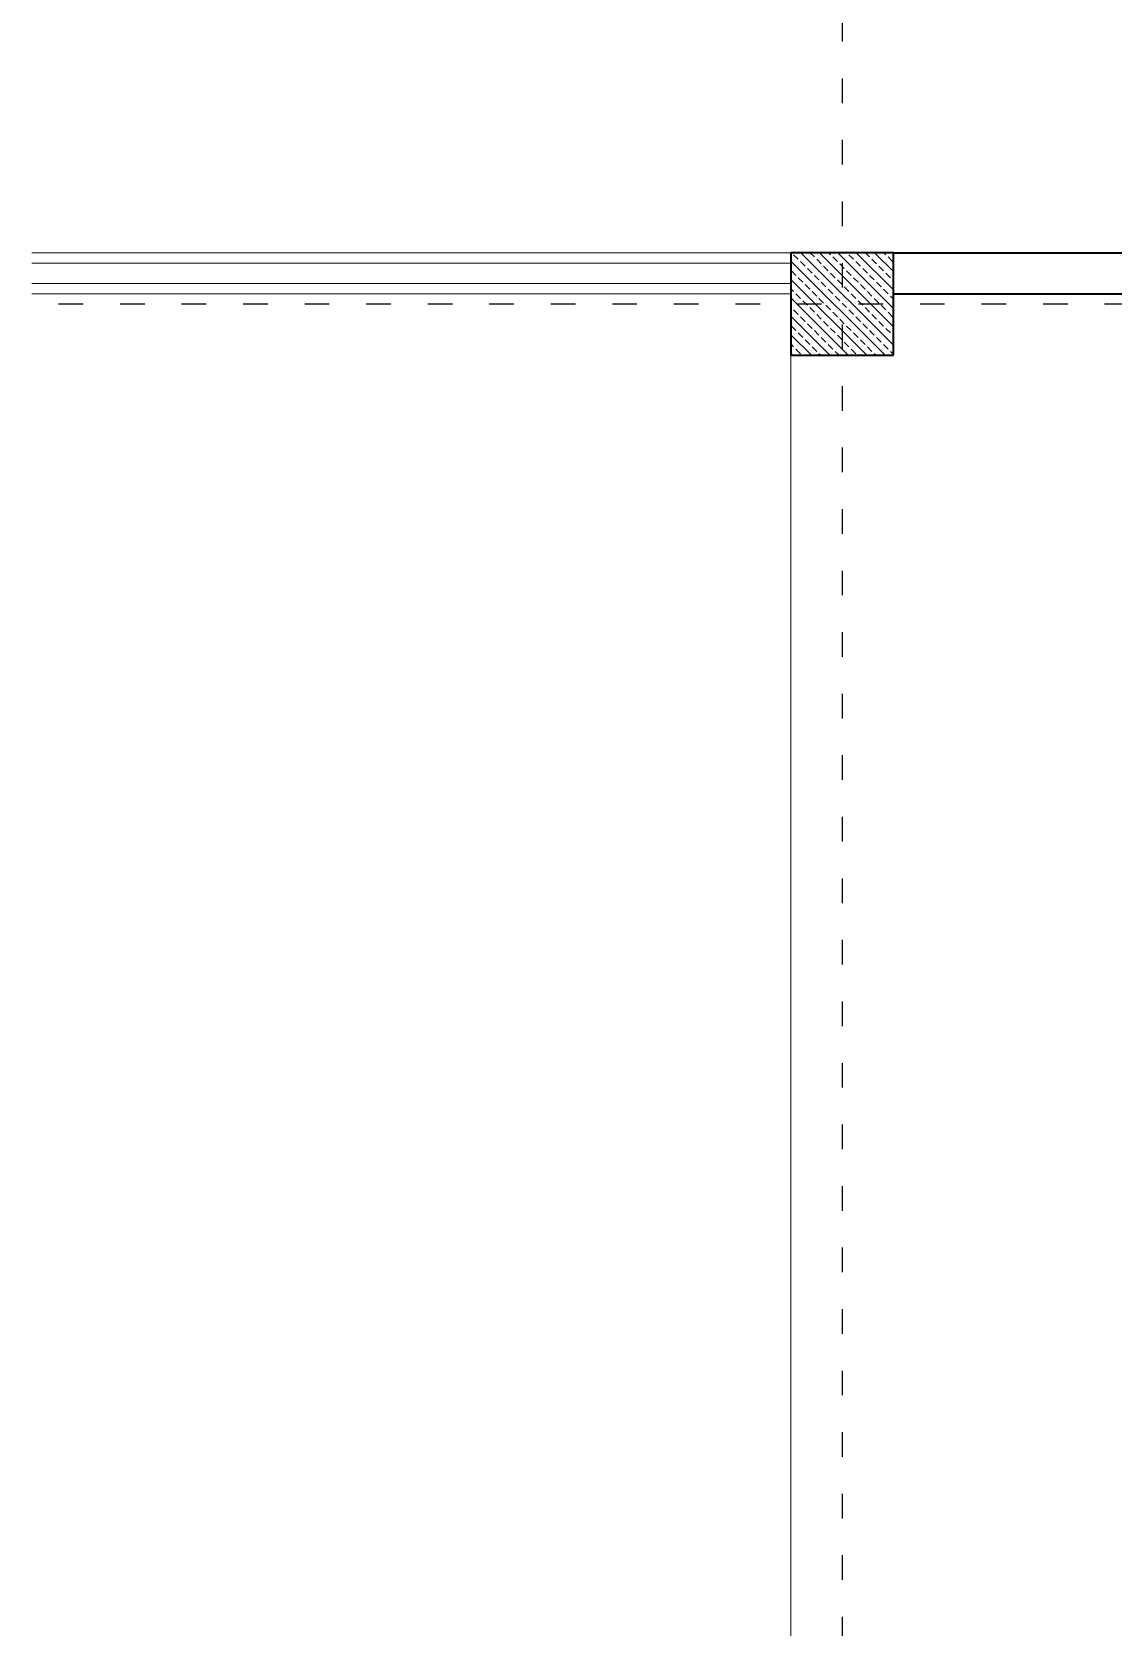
# Model space of a CAD drawing. Header units: millimetres. Extents: x 626118 to 667468, y 4481694 to 4492717.
# Drawn here: x 656076 to 656603, y 4484200 to 4484977 of the extents above; entities that cross this region are included whole.
import ezdxf

# ---------------------------------------------------------------- set-up
doc = ezdxf.new("R2010")
doc.units = ezdxf.units.MM
doc.linetypes.add('ACAD_ISO03W100', pattern=[30, 12, -18])
doc.linetypes.add('DUZ', pattern=[500, 500])
doc.layers.get('0').update_dxf_attribs({"color": 1, "linetype": 'DUZ'})
for name, color, linetype, lineweight in [('DUVAR', 7, 'Continuous', 35), ('iç duvar', 7, 'Continuous', 50), ('KAPEN', 151, 'Continuous', 9), ('KOLON_F', 3, 'Continuous', 35)]:
    doc.layers.add(name, color=color, linetype=linetype, lineweight=lineweight)
doc.layers.add('KOLTAR_F', color=145, linetype='Continuous')

msp = doc.modelspace()

# ---------------------------------------------------------------- hatches: boundary and pattern name
at = {"layer": 'KOLTAR_F'}
h = msp.add_hatch(dxfattribs=at)
h.set_pattern_fill('ANSI33', color=256, angle=90, style=0)
h.set_pattern_definition([(135, (5159978.051, 3824236.311), (-4.4901280605, -4.4901280605), []), (135, (5159978.051, 3824240.8014), (-4.4901280605, -4.4901280605), [3.175, -1.5875])])
h.paths.add_polyline_path([(656495.58, 4484819.79), (656495.58, 4484869.79), (656445.58, 4484869.79), (656445.58, 4484819.79)])

# ---------------------------------------------------------------- linework, layer by layer
at = {"color": 232, "linetype": 'ACAD_ISO03W100'}
for p, q in [((656470.58, 4486004.79), (656470.58, 4482874.79)), ((657630.58, 4484844.79), (653690.58, 4484844.79))]:
    msp.add_line(p, q, dxfattribs=at)
at = {"layer": 'DUVAR'}
for p, q in [((656495.58, 4484869.79), (656745.58, 4484869.79)), ((656495.58, 4484849.79), (656745.58, 4484849.79))]:
    msp.add_line(p, q, dxfattribs=at)
at = {"layer": 'iç duvar', "color": 252, "linetype": 'Continuous', "lineweight": 5, "true_color": 0x939598}
for p, q in [((656075.58, 4484869.79), (656445.58, 4484869.79)), ((656075.58, 4484849.79), (656445.58, 4484849.79)), ((656445.58, 4484819.79), (656445.58, 4484129.79))]:
    msp.add_line(p, q, dxfattribs=at)
at = {"layer": 'KAPEN'}
for p, q in [((656075.58, 4484864.79), (656445.58, 4484864.79)), ((656075.58, 4484854.79), (656445.58, 4484854.79))]:
    msp.add_line(p, q, dxfattribs=at)
at = {"layer": 'KOLON_F'}
msp.add_lwpolyline([(656495.58, 4484819.79), (656495.58, 4484869.79), (656445.58, 4484869.79), (656445.58, 4484819.79)], close=True, dxfattribs=at)

doc.saveas('drawing.dxf')
